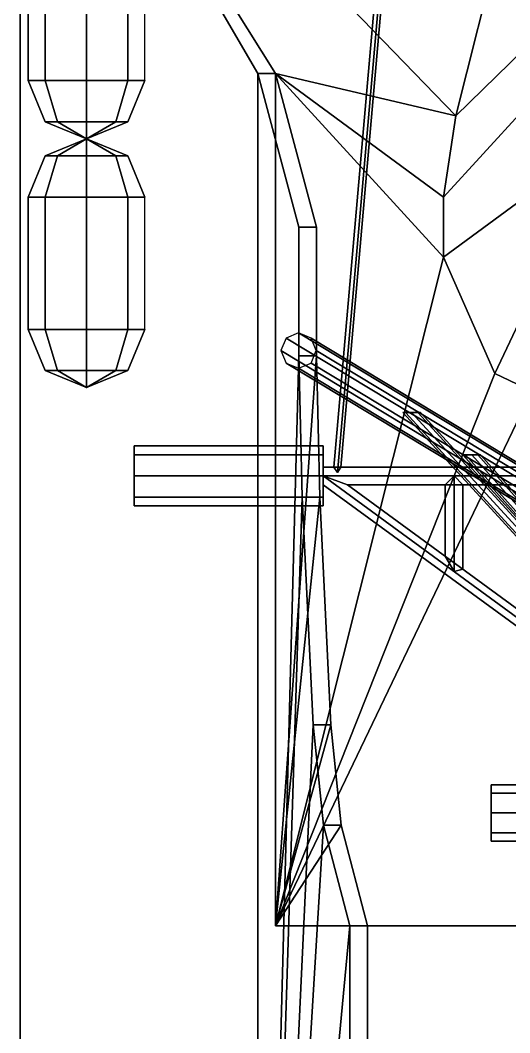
# Model space of a CAD drawing. Extents: x -4 to 4, y -35.9 to 36.
# Drawn here: x -4.05 to -1.27, y 18.74 to 24.48 of the extents above; entities that cross this region are included whole.
import ezdxf

# ---------------------------------------------------------------- set-up
doc = ezdxf.new("R2010")
doc.units = 0
doc.layers.add('SUPERSTRUCTURE', color=3, linetype='CONTINUOUS')

msp = doc.modelspace()

# ---------------------------------------------------------------- linework, layer by layer
at = {"layer": 'SUPERSTRUCTURE'}
for points in [[(-1.02, 36.01, 5.76), (-1.04, 36.01, 5.74), (-2.27, 21.95, 16.27), (-2.25, 21.92, 16.29)], [(-1.04, 36.01, 5.74), (-1.02, 36.01, 5.72), (-2.25, 21.92, 16.25), (-2.27, 21.95, 16.27)], [(-1, 36.01, 5.74), (-1.02, 36.01, 5.76), (-2.25, 21.92, 16.29), (-2.23, 21.95, 16.27)], [(-1.02, 36.01, 5.72), (-1, 36.01, 5.74), (-2.23, 21.95, 16.27), (-2.25, 21.92, 16.25)], [(-4.045, 27.41, 3.13), (-4.045, 10.96, 3.13), (-4.045, 11.56, 5.69), (-4.045, 26.49, 5.69)], [(-4.045, 27.41, 2.99), (-4.045, 10.96, 2.99), (-4.045, 10.96, 3.13), (-4.045, 27.41, 3.13)], [(-4.045, 26.49, 5.69), (-4.045, 11.56, 5.69), (-2.7, 13.8, 5.69), (-2.7, 24.18, 5.69)], [(-1.33, 24.94, 5.69), (-4.045, 26.49, 5.69), (-4.045, 26.49, 5.69), (-1.58, 23.94, 5.69)], [(-2.6, 24.18, 5.69), (-4.045, 26.49, 5.69), (-4.045, 26.49, 5.69), (-2.7, 24.18, 5.69)], [(-1.58, 23.94, 5.69), (-4.045, 26.49, 5.69), (-4.045, 26.49, 5.69), (-2.6, 24.18, 5.69)], [(-1.58, 23.94, 5.69), (-1.12, 24.39, 8.24), (-0.84, 24.94, 7.84), (-1.33, 24.94, 5.69)], [(-1.65, 23.48, 5.69), (-1.2, 23.97, 8.24), (-1.12, 24.39, 8.24), (-1.58, 23.94, 5.69)], [(-2.4682, 23.31, 7.13), (-2.7, 24.18, 5.69), (-2.7, 13.8, 5.69), (-2.4682, 22.58, 7.13)], [(-2.3682, 23.31, 7.13), (-2.6, 24.18, 5.69), (-2.7, 24.18, 5.69), (-2.4682, 23.31, 7.13)], [(-2.6, 19.35, 5.69), (-2.6, 24.18, 5.69), (-2.3682, 23.31, 7.13), (-2.3682, 22.58, 7.13)], [(-1.65, 23.48, 5.69), (-1.58, 23.94, 5.69), (-1.58, 23.94, 5.69), (-2.6, 24.18, 5.69)], [(-1.65, 23.14, 5.69), (-1.65, 23.48, 5.69), (-1.65, 23.48, 5.69), (-2.6, 24.18, 5.69)], [(-2.6, 19.35, 5.69), (-1.65, 23.14, 5.69), (-1.65, 23.14, 5.69), (-2.6, 24.18, 5.69)], [(-3.835, 23.9067, 6.295), (-3.9033, 24.14, 6.3633), (-4, 24.14, 6.13), (-3.9033, 23.9067, 6.13)], [(-3.9033, 23.9067, 6.13), (-4, 24.14, 6.13), (-3.9033, 24.14, 5.8967), (-3.835, 23.9067, 5.965)], [(-3.67, 23.9067, 6.3633), (-3.67, 24.14, 6.46), (-3.9033, 24.14, 6.3633), (-3.835, 23.9067, 6.295)], [(-3.835, 23.9067, 5.965), (-3.9033, 24.14, 5.8967), (-3.67, 24.14, 5.8), (-3.67, 23.9067, 5.8967)], [(-3.505, 23.9067, 6.295), (-3.4367, 24.14, 6.3633), (-3.67, 24.14, 6.46), (-3.67, 23.9067, 6.3633)], [(-3.67, 23.9067, 5.8967), (-3.67, 24.14, 5.8), (-3.4367, 24.14, 5.8967), (-3.505, 23.9067, 5.965)], [(-3.4367, 23.9067, 6.13), (-3.34, 24.14, 6.13), (-3.4367, 24.14, 6.3633), (-3.505, 23.9067, 6.295)], [(-3.505, 23.9067, 5.965), (-3.4367, 24.14, 5.8967), (-3.34, 24.14, 6.13), (-3.4367, 23.9067, 6.13)], [(-1.65, 23.14, 5.69), (-1.2, 23.47, 8.24), (-1.2, 23.97, 8.24), (-1.65, 23.48, 5.69)], [(-3.67, 23.81, 6.13), (-3.835, 23.9067, 6.295), (-3.9033, 23.9067, 6.13), (-3.67, 23.81, 6.13)], [(-3.67, 23.81, 6.13), (-3.9033, 23.9067, 6.13), (-3.835, 23.9067, 5.965), (-3.67, 23.81, 6.13)], [(-3.67, 23.81, 6.13), (-3.67, 23.9067, 6.3633), (-3.835, 23.9067, 6.295), (-3.67, 23.81, 6.13)], [(-3.67, 23.81, 6.13), (-3.835, 23.9067, 5.965), (-3.67, 23.9067, 5.8967), (-3.67, 23.81, 6.13)], [(-3.67, 23.81, 6.13), (-3.4367, 23.9067, 6.13), (-3.505, 23.9067, 6.295), (-3.67, 23.81, 6.13)], [(-3.67, 23.81, 6.13), (-3.505, 23.9067, 6.295), (-3.67, 23.9067, 6.3633), (-3.67, 23.81, 6.13)], [(-3.67, 23.81, 6.13), (-3.67, 23.9067, 5.8967), (-3.505, 23.9067, 5.965), (-3.67, 23.81, 6.13)], [(-3.67, 23.81, 6.13), (-3.505, 23.9067, 5.965), (-3.4367, 23.9067, 6.13), (-3.67, 23.81, 6.13)], [(-3.9033, 23.7133, 6.13), (-3.67, 23.81, 6.13), (-3.67, 23.81, 6.13), (-3.835, 23.7133, 5.965)], [(-3.835, 23.7133, 6.295), (-3.67, 23.81, 6.13), (-3.67, 23.81, 6.13), (-3.9033, 23.7133, 6.13)], [(-3.835, 23.7133, 5.965), (-3.67, 23.81, 6.13), (-3.67, 23.81, 6.13), (-3.67, 23.7133, 5.8967)], [(-3.67, 23.7133, 6.3633), (-3.67, 23.81, 6.13), (-3.67, 23.81, 6.13), (-3.835, 23.7133, 6.295)], [(-3.67, 23.7133, 5.8967), (-3.67, 23.81, 6.13), (-3.67, 23.81, 6.13), (-3.505, 23.7133, 5.965)], [(-3.505, 23.7133, 5.965), (-3.67, 23.81, 6.13), (-3.67, 23.81, 6.13), (-3.4367, 23.7133, 6.13)], [(-3.4367, 23.7133, 6.13), (-3.67, 23.81, 6.13), (-3.67, 23.81, 6.13), (-3.505, 23.7133, 6.295)], [(-3.505, 23.7133, 6.295), (-3.67, 23.81, 6.13), (-3.67, 23.81, 6.13), (-3.67, 23.7133, 6.3633)], [(-4, 23.48, 6.13), (-3.9033, 23.7133, 6.13), (-3.835, 23.7133, 5.965), (-3.9033, 23.48, 5.8967)], [(-3.9033, 23.48, 6.3633), (-3.835, 23.7133, 6.295), (-3.9033, 23.7133, 6.13), (-4, 23.48, 6.13)], [(-3.9033, 23.48, 5.8967), (-3.835, 23.7133, 5.965), (-3.67, 23.7133, 5.8967), (-3.67, 23.48, 5.8)], [(-3.67, 23.48, 6.46), (-3.67, 23.7133, 6.3633), (-3.835, 23.7133, 6.295), (-3.9033, 23.48, 6.3633)], [(-3.67, 23.48, 5.8), (-3.67, 23.7133, 5.8967), (-3.505, 23.7133, 5.965), (-3.4367, 23.48, 5.8967)], [(-3.4367, 23.48, 6.3633), (-3.505, 23.7133, 6.295), (-3.67, 23.7133, 6.3633), (-3.67, 23.48, 6.46)], [(-3.4367, 23.48, 5.8967), (-3.505, 23.7133, 5.965), (-3.4367, 23.7133, 6.13), (-3.34, 23.48, 6.13)], [(-3.34, 23.48, 6.13), (-3.4367, 23.7133, 6.13), (-3.505, 23.7133, 6.295), (-3.4367, 23.48, 6.3633)], [(-1.36, 22.48, 5.69), (-1.07, 23.09, 8.24), (-1.2, 23.47, 8.24), (-1.65, 23.14, 5.69)], [(-2.3682, 22.58, 7.13), (-2.3682, 23.31, 7.13), (-2.4682, 23.31, 7.13), (-2.4682, 22.58, 7.13)], [(-2.6, 19.35, 5.69), (-1.36, 22.48, 5.69), (-1.36, 22.48, 5.69), (-1.65, 23.14, 5.69)], [(-1.15, 22.38, 5.69), (-0.63, 22.75, 8.24), (-1.07, 23.09, 8.24), (-1.36, 22.48, 5.69)], [(-3.835, 22.4967, 6.295), (-3.9033, 22.73, 6.3633), (-4, 22.73, 6.13), (-3.9033, 22.4967, 6.13)], [(-3.9033, 22.4967, 6.13), (-4, 22.73, 6.13), (-3.9033, 22.73, 5.8967), (-3.835, 22.4967, 5.965)], [(-3.67, 22.4967, 6.3633), (-3.67, 22.73, 6.46), (-3.9033, 22.73, 6.3633), (-3.835, 22.4967, 6.295)], [(-3.835, 22.4967, 5.965), (-3.9033, 22.73, 5.8967), (-3.67, 22.73, 5.8), (-3.67, 22.4967, 5.8967)], [(-3.505, 22.4967, 6.295), (-3.4367, 22.73, 6.3633), (-3.67, 22.73, 6.46), (-3.67, 22.4967, 6.3633)], [(-3.67, 22.4967, 5.8967), (-3.67, 22.73, 5.8), (-3.4367, 22.73, 5.8967), (-3.505, 22.4967, 5.965)], [(-3.4367, 22.4967, 6.13), (-3.34, 22.73, 6.13), (-3.4367, 22.73, 6.3633), (-3.505, 22.4967, 6.295)], [(-3.505, 22.4967, 5.965), (-3.4367, 22.73, 5.8967), (-3.34, 22.73, 6.13), (-3.4367, 22.4967, 6.13)], [(-2.5407, 22.6807, 5.69), (-2.57, 22.61, 5.69), (-0.45, 21.33, 16.18), (-0.4207, 21.4007, 16.18)], [(-2.47, 22.71, 5.69), (-2.5407, 22.6807, 5.69), (-0.4207, 21.4007, 16.18), (-0.35, 21.43, 16.18)], [(-2.3993, 22.6807, 5.69), (-2.47, 22.71, 5.69), (-0.35, 21.43, 16.18), (-0.2793, 21.4007, 16.18)], [(-2.37, 22.61, 5.69), (-2.3993, 22.6807, 5.69), (-0.2793, 21.4007, 16.18), (-0.25, 21.33, 16.18)], [(-2.57, 22.61, 5.69), (-2.5407, 22.5393, 5.69), (-0.4207, 21.2593, 16.18), (-0.45, 21.33, 16.18)], [(-2.3993, 22.5393, 5.69), (-2.37, 22.61, 5.69), (-0.25, 21.33, 16.18), (-0.2793, 21.2593, 16.18)], [(-2.4682, 22.58, 7.13), (-2.7, 13.8, 5.69), (-2.7, 13.8, 5.69), (-2.4489, 21.78, 7.25)], [(-2.6, 19.35, 5.69), (-2.6, 19.35, 5.69), (-2.3682, 22.58, 7.13), (-2.3489, 21.78, 7.25)], [(-2.3489, 21.78, 7.25), (-2.3682, 22.58, 7.13), (-2.4682, 22.58, 7.13), (-2.4489, 21.78, 7.25)], [(-3.67, 22.4, 6.13), (-3.835, 22.4967, 6.295), (-3.9033, 22.4967, 6.13), (-3.67, 22.4, 6.13)], [(-3.67, 22.4, 6.13), (-3.9033, 22.4967, 6.13), (-3.835, 22.4967, 5.965), (-3.67, 22.4, 6.13)], [(-3.67, 22.4, 6.13), (-3.67, 22.4967, 6.3633), (-3.835, 22.4967, 6.295), (-3.67, 22.4, 6.13)], [(-3.67, 22.4, 6.13), (-3.835, 22.4967, 5.965), (-3.67, 22.4967, 5.8967), (-3.67, 22.4, 6.13)], [(-3.67, 22.4, 6.13), (-3.4367, 22.4967, 6.13), (-3.505, 22.4967, 6.295), (-3.67, 22.4, 6.13)], [(-3.67, 22.4, 6.13), (-3.505, 22.4967, 6.295), (-3.67, 22.4967, 6.3633), (-3.67, 22.4, 6.13)], [(-3.67, 22.4, 6.13), (-3.67, 22.4967, 5.8967), (-3.505, 22.4967, 5.965), (-3.67, 22.4, 6.13)], [(-3.67, 22.4, 6.13), (-3.505, 22.4967, 5.965), (-3.4367, 22.4967, 6.13), (-3.67, 22.4, 6.13)], [(-2.5407, 22.5393, 5.69), (-2.47, 22.51, 5.69), (-0.35, 21.23, 16.18), (-0.4207, 21.2593, 16.18)], [(-2.47, 22.51, 5.69), (-2.3993, 22.5393, 5.69), (-0.2793, 21.2593, 16.18), (-0.35, 21.23, 16.18)], [(-2.6, 19.35, 5.69), (-1.15, 22.38, 5.69), (-1.15, 22.38, 5.69), (-1.36, 22.48, 5.69)], [(2.6, 19.35, 5.69), (1.15, 22.38, 5.69), (-1.15, 22.38, 5.69), (-2.6, 19.35, 5.69)], [(-1.8654, 22.26, 8.8754), (-1.88, 22.26, 8.84), (-0.05, 20.26, 8.84), (-0.0354, 20.26, 8.8754)], [(-1.88, 22.26, 8.84), (-1.8654, 22.26, 8.8046), (-0.0354, 20.26, 8.8046), (-0.05, 20.26, 8.84)], [(-1.83, 22.26, 8.89), (-1.8654, 22.26, 8.8754), (-0.0354, 20.26, 8.8754), (0, 20.26, 8.89)], [(-1.8654, 22.26, 8.8046), (-1.83, 22.26, 8.79), (0, 20.26, 8.79), (-0.0354, 20.26, 8.8046)], [(-1.7946, 22.26, 8.8754), (-1.83, 22.26, 8.89), (0, 20.26, 8.89), (0.0354, 20.26, 8.8754)], [(-1.83, 22.26, 8.79), (-1.7946, 22.26, 8.8046), (0.0354, 20.26, 8.8046), (0, 20.26, 8.79)], [(-1.78, 22.26, 8.84), (-1.7946, 22.26, 8.8754), (0.0354, 20.26, 8.8754), (0.05, 20.26, 8.84)], [(-1.7946, 22.26, 8.8046), (-1.78, 22.26, 8.84), (0.05, 20.26, 8.84), (0.0354, 20.26, 8.8046)], [(-2.33, 22.0202, 16.3902), (-2.33, 22.07, 16.27), (-3.4, 22.07, 16.27), (-3.4, 22.0202, 16.3902)], [(-2.33, 22.07, 16.27), (-2.33, 22.0202, 16.1498), (-3.4, 22.0202, 16.1498), (-3.4, 22.07, 16.27)], [(-3.4, 21.9, 16.44), (-3.4, 22.0202, 16.3902), (-3.4, 22.07, 16.27), (-3.4, 21.7798, 16.3902)], [(-3.4, 21.7798, 16.3902), (-3.4, 22.07, 16.27), (-3.4, 22.0202, 16.1498), (-3.4, 21.73, 16.27)], [(-2.33, 21.7798, 16.1498), (-2.33, 22.07, 16.27), (-2.33, 22.0202, 16.3902), (-2.33, 21.73, 16.27)], [(-2.33, 21.9, 16.1), (-2.33, 22.0202, 16.1498), (-2.33, 22.07, 16.27), (-2.33, 21.7798, 16.1498)], [(-2.33, 21.9, 16.44), (-2.33, 22.0202, 16.3902), (-3.4, 22.0202, 16.3902), (-3.4, 21.9, 16.44)], [(-2.33, 22.0202, 16.1498), (-2.33, 21.9, 16.1), (-3.4, 21.9, 16.1), (-3.4, 22.0202, 16.1498)], [(-3.4, 21.73, 16.27), (-3.4, 22.0202, 16.1498), (-3.4, 21.9, 16.1), (-3.4, 21.7798, 16.1498)], [(-2.33, 21.73, 16.27), (-2.33, 22.0202, 16.3902), (-2.33, 21.9, 16.44), (-2.33, 21.7798, 16.3902)], [(-1.5254, 22.02, 10.5754), (-1.54, 22.02, 10.54), (-0.05, 20.35, 10.54), (-0.0354, 20.35, 10.5754)], [(-1.54, 22.02, 10.54), (-1.5254, 22.02, 10.5046), (-0.0354, 20.35, 10.5046), (-0.05, 20.35, 10.54)], [(-1.49, 22.02, 10.59), (-1.5254, 22.02, 10.5754), (-0.0354, 20.35, 10.5754), (0, 20.35, 10.59)], [(-1.5254, 22.02, 10.5046), (-1.49, 22.02, 10.49), (0, 20.35, 10.49), (-0.0354, 20.35, 10.5046)], [(-1.4546, 22.02, 10.5754), (-1.49, 22.02, 10.59), (0, 20.35, 10.59), (0.0354, 20.35, 10.5754)], [(-1.49, 22.02, 10.49), (-1.4546, 22.02, 10.5046), (0.0354, 20.35, 10.5046), (0, 20.35, 10.49)], [(-1.44, 22.02, 10.54), (-1.4546, 22.02, 10.5754), (0.0354, 20.35, 10.5754), (0.05, 20.35, 10.54)], [(-1.4546, 22.02, 10.5046), (-1.44, 22.02, 10.54), (0.05, 20.35, 10.54), (0.0354, 20.35, 10.5046)], [(-0.6, 21.9, 16.32), (-0.59, 21.95, 16.27), (-2.33, 21.95, 16.27), (-2.33, 21.9, 16.32)], [(-0.59, 21.95, 16.27), (-0.6, 21.9, 16.22), (-2.33, 21.9, 16.22), (-2.33, 21.95, 16.27)], [(-2.33, 21.7798, 16.3902), (-2.33, 21.9, 16.44), (-3.4, 21.9, 16.44), (-3.4, 21.7798, 16.3902)], [(-2.33, 21.9, 16.1), (-2.33, 21.7798, 16.1498), (-3.4, 21.7798, 16.1498), (-3.4, 21.9, 16.1)], [(-0.61, 21.85, 16.27), (-0.6, 21.9, 16.32), (-2.33, 21.9, 16.32), (-2.1935, 21.85, 16.27)], [(-0.6, 21.9, 16.22), (-0.61, 21.85, 16.27), (-2.1935, 21.85, 16.27), (-2.33, 21.9, 16.22)], [(-0.76, 20.7, 16.27), (-0.76, 20.75, 16.32), (-2.33, 21.9, 16.32), (-2.33, 21.85, 16.27)], [(-0.76, 20.75, 16.32), (-0.76, 20.8, 16.27), (-2.1935, 21.85, 16.27), (-2.33, 21.9, 16.32)], [(-0.76, 20.8, 16.27), (-0.76, 20.75, 16.22), (-2.33, 21.9, 16.22), (-2.1935, 21.85, 16.27)], [(-0.76, 20.75, 16.22), (-0.76, 20.7, 16.27), (-2.33, 21.85, 16.27), (-2.33, 21.9, 16.22)], [(-1.64, 21.85, 16.27), (-1.59, 21.9, 16.22), (-1.59, 21.358, 16.22), (-1.64, 21.4446, 16.27)], [(-1.59, 21.9, 16.32), (-1.64, 21.85, 16.27), (-1.64, 21.4446, 16.27), (-1.59, 21.358, 16.32)], [(-1.59, 21.9, 16.22), (-1.54, 21.85, 16.27), (-1.54, 21.3713, 16.27), (-1.59, 21.358, 16.22)], [(-1.54, 21.85, 16.27), (-1.59, 21.9, 16.32), (-1.59, 21.358, 16.32), (-1.54, 21.3713, 16.27)], [(-2.33, 21.73, 16.27), (-2.33, 21.7798, 16.3902), (-3.4, 21.7798, 16.3902), (-3.4, 21.73, 16.27)], [(-2.33, 21.7798, 16.1498), (-2.33, 21.73, 16.27), (-3.4, 21.73, 16.27), (-3.4, 21.7798, 16.1498)], [(-2.4489, 21.78, 7.25), (-2.7, 13.8, 5.69), (-2.7, 13.8, 5.69), (-2.3877, 20.49, 7.63)], [(-2.6, 19.35, 5.69), (-2.6, 19.35, 5.69), (-2.3489, 21.78, 7.25), (-2.2877, 20.49, 7.63)], [(-2.2877, 20.49, 7.63), (-2.3489, 21.78, 7.25), (-2.4489, 21.78, 7.25), (-2.3877, 20.49, 7.63)], [(-2.3877, 20.49, 7.63), (-2.7, 13.8, 5.69), (-2.7, 13.8, 5.69), (-2.3281, 19.92, 8)], [(-2.6, 19.35, 5.69), (-2.6, 19.35, 5.69), (-2.2877, 20.49, 7.63), (-2.2281, 19.92, 8)], [(-2.2281, 19.92, 8), (-2.2877, 20.49, 7.63), (-2.3877, 20.49, 7.63), (-2.3281, 19.92, 8)], [(1.38, 20.1031, 17.2931), (1.38, 20.15, 17.18), (-1.38, 20.15, 17.18), (-1.38, 20.1031, 17.2931)], [(1.38, 20.15, 17.18), (1.38, 20.1031, 17.0669), (-1.38, 20.1031, 17.0669), (-1.38, 20.15, 17.18)], [(-1.38, 19.83, 17.18), (-1.38, 20.1031, 17.2931), (-1.38, 20.15, 17.18), (-1.38, 19.8769, 17.0669)], [(-1.38, 19.8769, 17.0669), (-1.38, 20.15, 17.18), (-1.38, 20.1031, 17.0669), (-1.38, 19.99, 17.02)], [(1.38, 19.99, 17.34), (1.38, 20.1031, 17.2931), (-1.38, 20.1031, 17.2931), (-1.38, 19.99, 17.34)], [(1.38, 20.1031, 17.0669), (1.38, 19.99, 17.02), (-1.38, 19.99, 17.02), (-1.38, 20.1031, 17.0669)], [(-1.38, 19.8769, 17.2931), (-1.38, 19.99, 17.34), (-1.38, 20.1031, 17.2931), (-1.38, 19.83, 17.18)], [(1.38, 19.8769, 17.2931), (1.38, 19.99, 17.34), (-1.38, 19.99, 17.34), (-1.38, 19.8769, 17.2931)], [(1.38, 19.99, 17.02), (1.38, 19.8769, 17.0669), (-1.38, 19.8769, 17.0669), (-1.38, 19.99, 17.02)], [(-2.3281, 19.92, 8), (-2.7, 13.8, 5.69), (-2.7, 13.8, 5.69), (-2.18, 19.35, 8.92)], [(-2.6, 19.35, 5.69), (-2.6, 19.35, 5.69), (-2.2281, 19.92, 8), (-2.08, 19.35, 8.92)], [(-2.08, 19.35, 8.92), (-2.2281, 19.92, 8), (-2.3281, 19.92, 8), (-2.18, 19.35, 8.92)], [(1.38, 19.83, 17.18), (1.38, 19.8769, 17.2931), (-1.38, 19.8769, 17.2931), (-1.38, 19.83, 17.18)], [(1.38, 19.8769, 17.0669), (1.38, 19.83, 17.18), (-1.38, 19.83, 17.18), (-1.38, 19.8769, 17.0669)], [(-2.18, 19.35, 8.92), (-2.7, 13.8, 5.69), (-2.7, 13.8, 5.69), (-2.18, 14.23, 8.92)], [(2.08, 19.35, 7.59), (2.6, 19.35, 5.69), (-2.6, 19.35, 5.69), (-2.08, 19.35, 7.59)], [(-2.08, 19.35, 7.59), (-2.08, 19.35, 7.59), (-2.6, 19.35, 5.69), (-2.08, 19.35, 8.92)], [(-2.08, 14.23, 8.92), (-2.08, 19.35, 8.92), (-2.18, 19.35, 8.92), (-2.18, 14.23, 8.92)], [(2.08, 14.23, 7.59), (2.08, 19.35, 7.59), (-2.08, 19.35, 7.59), (-2.08, 14.23, 7.59)], [(-2.08, 14.23, 7.59), (-2.08, 19.35, 7.59), (-2.08, 19.35, 8.92), (-2.08, 14.23, 8.92)]]:
    msp.add_3dface(points, dxfattribs=at)

# ---------------------------------------------------------------- meshes
mesh = msp.add_polymesh((2, 8), dxfattribs=dict(at, n_close=True))
for k, corner in enumerate([(-3.34, 24.89, 6.13), (-3.4367, 24.89, 6.3633), (-3.67, 24.89, 6.46), (-3.9033, 24.89, 6.3633), (-4, 24.89, 6.13), (-3.9033, 24.89, 5.8967), (-3.67, 24.89, 5.8), (-3.4367, 24.89, 5.8967), (-3.34, 24.14, 6.13), (-3.4367, 24.14, 6.3633), (-3.67, 24.14, 6.46), (-3.9033, 24.14, 6.3633), (-4, 24.14, 6.13), (-3.9033, 24.14, 5.8967), (-3.67, 24.14, 5.8), (-3.4367, 24.14, 5.8967)]):
    mesh.set_mesh_vertex(divmod(k, 8), corner)
mesh = msp.add_polymesh((2, 8), dxfattribs=dict(at, n_close=True))
for k, corner in enumerate([(-3.34, 23.48, 6.13), (-3.4367, 23.48, 6.3633), (-3.67, 23.48, 6.46), (-3.9033, 23.48, 6.3633), (-4, 23.48, 6.13), (-3.9033, 23.48, 5.8967), (-3.67, 23.48, 5.8), (-3.4367, 23.48, 5.8967), (-3.34, 22.73, 6.13), (-3.4367, 22.73, 6.3633), (-3.67, 22.73, 6.46), (-3.9033, 22.73, 6.3633), (-4, 22.73, 6.13), (-3.9033, 22.73, 5.8967), (-3.67, 22.73, 5.8), (-3.4367, 22.73, 5.8967)]):
    mesh.set_mesh_vertex(divmod(k, 8), corner)

doc.saveas('drawing.dxf')
